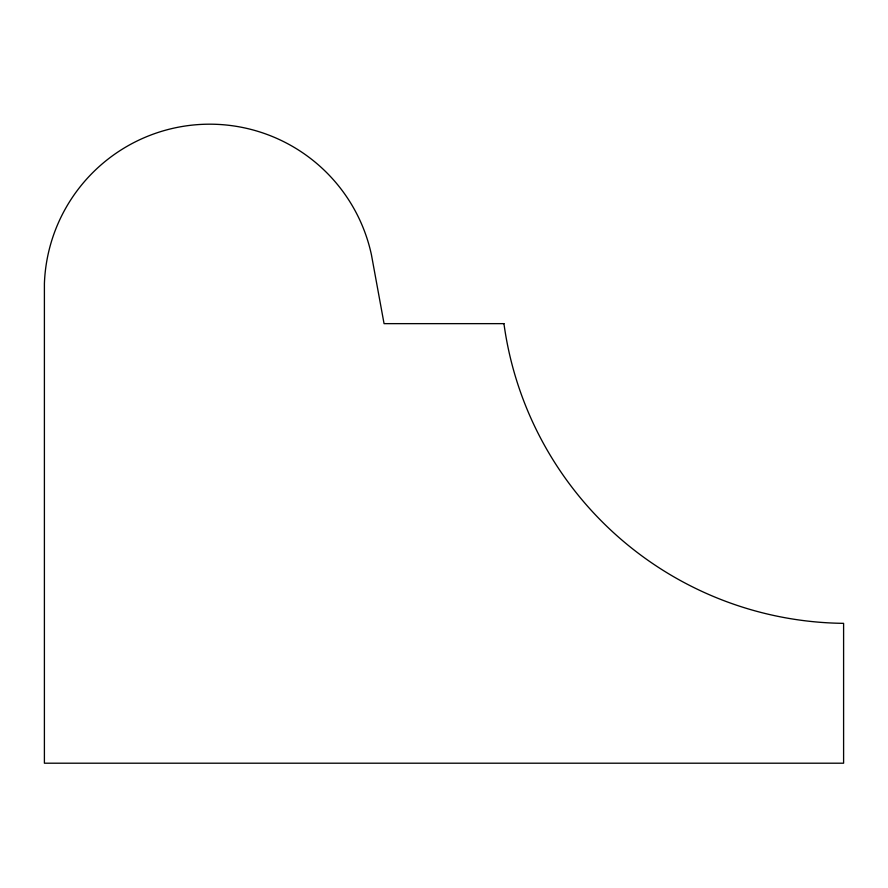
<?xml version="1.0" encoding="UTF-8"?>
<svg xmlns="http://www.w3.org/2000/svg" width="888" height="888" viewBox="0 0 888 888"><rect width="100%" height="100%" fill="white"/><g stroke="black" fill="none" stroke-linecap="round" stroke-linejoin="round"><path stroke-width="1.33" d="M503.94 323.643L384.06 323.643L371.45 254.867A165.423 165.423 0 0 0 44.4 283.683L44.4 763.203L843.6 763.203L843.6 623.343A346.52 346.52 0 0 1 503.94 323.643"/></g></svg>
